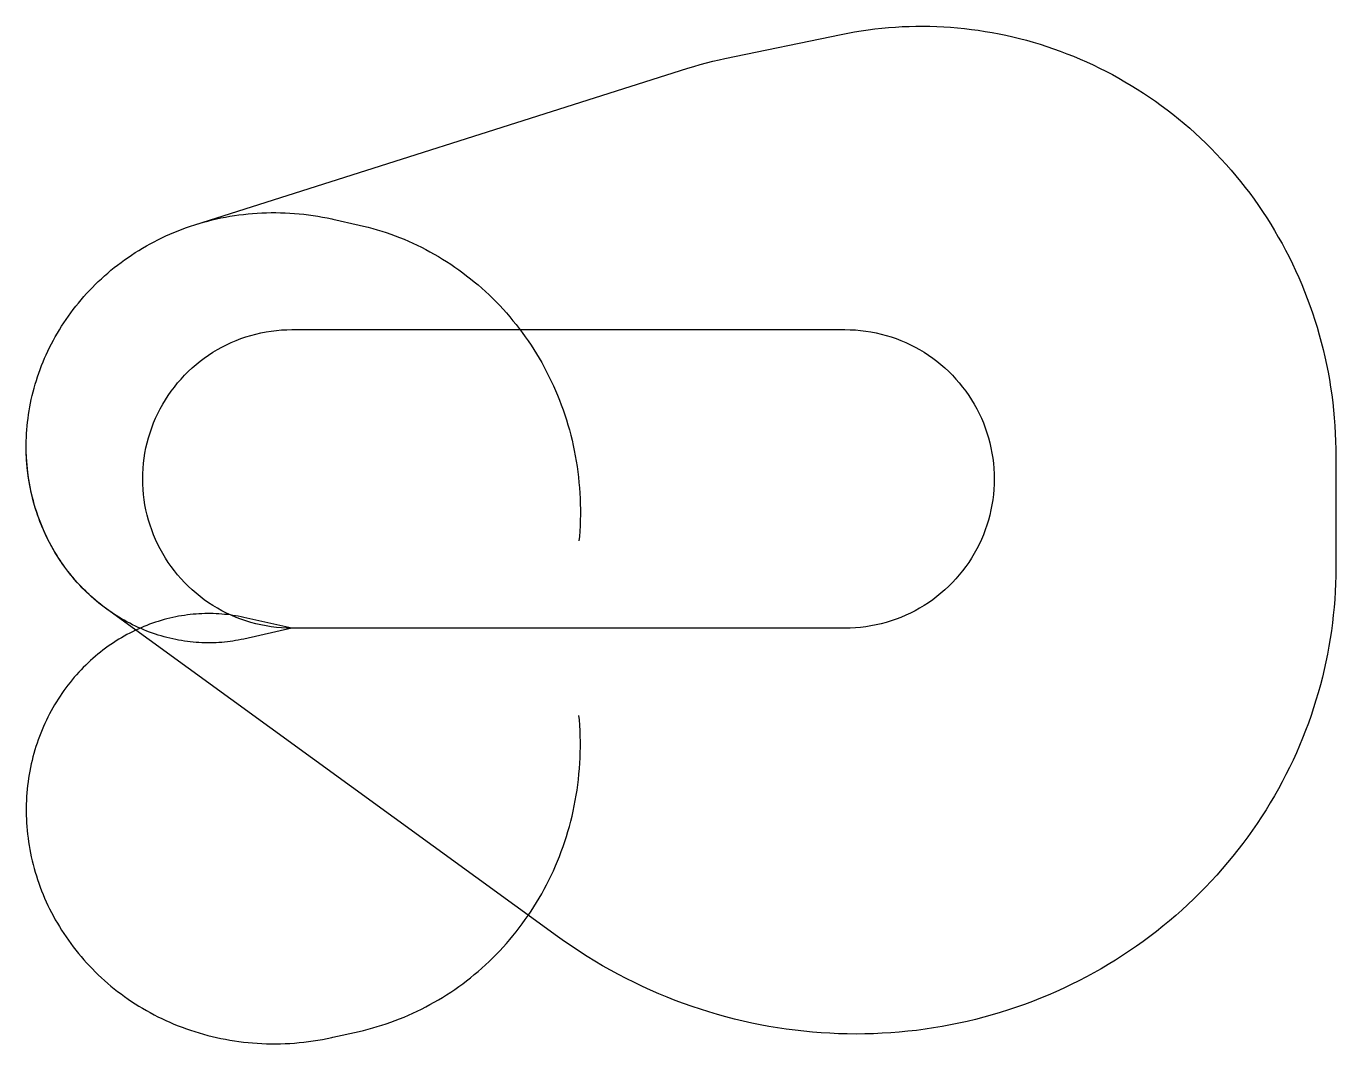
# Model space of a CAD drawing. Header units: metres. Extents: x -8543 to 33553, y -13357 to 19348.
import ezdxf

# ---------------------------------------------------------------- set-up
doc = ezdxf.new("R2010")
doc.units = ezdxf.units.M

msp = doc.modelspace()

# ---------------------------------------------------------------- linework, layer by layer
at = {"layer": 'NorminalTrack', "color": 1}
msp.add_lwpolyline([(0, 0), (0, 0), (-167, 3), (-335, 12), (-502, 26), (-668, 47), (-833, 73), (-998, 105), (-1161, 143), (-1323, 186), (-1483, 235), (-1641, 289), (-1797, 349), (-1952, 415), (-2103, 486), (-2253, 562), (-2399, 643), (-2543, 729), (-2683, 820), (-2820, 916), (-2954, 1017), (-3084, 1123), (-3211, 1232), (-3333, 1347), (-3452, 1465), (-3566, 1588), (-3676, 1714), (-3781, 1844), (-3882, 1978), (-3978, 2115), (-4069, 2256), (-4155, 2399), (-4237, 2546), (-4313, 2695), (-4383, 2847), (-4449, 3001), (-4509, 3157), (-4563, 3315), (-4612, 3476), (-4656, 3637), (-4693, 3801), (-4725, 3965), (-4751, 4130), (-4772, 4297), (-4786, 4463), (-4795, 4631), (-4798, 4798), (-4795, 4966), (-4786, 5133), (-4772, 5300), (-4751, 5466), (-4725, 5631), (-4693, 5796), (-4656, 5959), (-4612, 6121), (-4563, 6281), (-4509, 6439), (-4449, 6596), (-4383, 6750), (-4313, 6902), (-4237, 7051), (-4155, 7197), (-4069, 7341), (-3978, 7481), (-3882, 7618), (-3781, 7752), (-3676, 7882), (-3566, 8009), (-3452, 8131), (-3333, 8250), (-3211, 8364), (-3084, 8474), (-2954, 8579), (-2820, 8680), (-2683, 8776), (-2543, 8867), (-2399, 8954), (-2253, 9035), (-2103, 9111), (-1952, 9182), (-1797, 9247), (-1641, 9307), (-1483, 9362), (-1323, 9410), (-1161, 9454), (-998, 9492), (-833, 9523), (-668, 9550), (-502, 9570), (-335, 9585), (-167, 9593), (0, 9596), (0, 9596), (17776, 9596), (17776, 9596), (17943, 9593), (18110, 9585), (18277, 9570), (18443, 9550), (18609, 9523), (18773, 9492), (18936, 9454), (19098, 9410), (19258, 9362), (19417, 9307), (19573, 9247), (19727, 9182), (19879, 9111), (20028, 9035), (20175, 8954), (20318, 8867), (20459, 8776), (20596, 8680), (20730, 8579), (20860, 8474), (20986, 8364), (21109, 8250), (21227, 8131), (21341, 8009), (21451, 7882), (21557, 7752), (21657, 7618), (21754, 7481), (21845, 7341), (21931, 7197), (22012, 7051), (22088, 6902), (22159, 6750), (22224, 6596), (22285, 6439), (22339, 6281), (22388, 6121), (22431, 5959), (22469, 5796), (22501, 5631), (22527, 5466), (22548, 5300), (22562, 5133), (22571, 4966), (22574, 4798), (22571, 4631), (22562, 4463), (22548, 4297), (22527, 4130), (22501, 3965), (22469, 3801), (22431, 3637), (22388, 3476), (22339, 3315), (22285, 3157), (22224, 3001), (22159, 2847), (22088, 2695), (22012, 2546), (21931, 2399), (21845, 2256), (21754, 2115), (21657, 1978), (21557, 1844), (21451, 1714), (21341, 1588), (21227, 1465), (21109, 1347), (20986, 1232), (20860, 1123), (20730, 1017), (20596, 916), (20459, 820), (20318, 729), (20175, 643), (20028, 562), (19879, 486), (19727, 415), (19573, 349), (19417, 289), (19258, 235), (19098, 186), (18936, 143), (18773, 105), (18609, 73), (18443, 47), (18277, 26), (18110, 12), (17943, 3), (17776, 0), (0, 0)], dxfattribs=at)
at = {"layer": 'WindSpiral', "color": 5}
for points in [[(0, 0), (-1552, -347), (-1638, -366), (-1725, -383), (-1812, -398), (-1900, -412), (-1988, -425), (-2077, -436), (-2167, -446), (-2257, -454), (-2347, -460), (-2438, -465), (-2529, -468), (-2621, -470), (-2713, -470), (-2805, -469), (-2898, -466), (-2990, -461), (-3083, -455), (-3177, -447), (-3270, -437), (-3363, -426), (-3457, -413), (-3551, -398), (-3644, -382), (-3738, -364), (-3832, -344), (-3925, -323), (-4019, -300), (-4112, -275), (-4206, -248), (-4299, -220), (-4392, -190), (-4484, -158), (-4577, -125), (-4669, -90), (-4761, -53), (-4852, -14), (-4943, 26), (-5034, 68), (-5124, 112), (-5214, 158), (-5303, 205), (-5391, 254), (-5479, 304), (-5567, 356), (-5653, 410), (-5739, 466), (-5825, 523), (-5909, 582), (-5993, 643), (-6076, 705), (-6158, 769), (-6239, 835), (-6320, 902), (-6399, 971), (-6477, 1041), (-6555, 1113), (-6631, 1186), (-6707, 1261), (-6781, 1338), (-6854, 1416), (-6926, 1495), (-6996, 1576), (-7066, 1659), (-7134, 1743), (-7201, 1828), (-7267, 1915), (-7331, 2003), (-7394, 2093), (-7456, 2184), (-7516, 2276), (-7574, 2369), (-7632, 2464), (-7687, 2560), (-7742, 2658), (-7794, 2756), (-7845, 2856), (-7895, 2957), (-7942, 3059), (-7989, 3162), (-8033, 3266), (-8076, 3371), (-8117, 3478), (-8156, 3585), (-8194, 3693), (-8229, 3802), (-8263, 3913), (-8295, 4024), (-8325, 4135), (-8354, 4248), (-8380, 4361), (-8405, 4476), (-8427, 4591), (-8448, 4706), (-8466, 4822), (-8483, 4939), (-8498, 5057), (-8510, 5175), (-8521, 5293), (-8530, 5413), (-8536, 5532), (-8540, 5652), (-8543, 5772), (-8543, 5893), (-8541, 6014), (-8537, 6135), (-8531, 6256), (-8523, 6378), (-8512, 6500), (-8500, 6622), (-8485, 6744), (-8468, 6866), (-8449, 6988), (-8428, 7110), (-8404, 7232), (-8379, 7353), (-8351, 7475), (-8321, 7597), (-8288, 7718), (-8254, 7839), (-8217, 7959), (-8179, 8080), (-8138, 8199), (-8094, 8319), (-8049, 8438), (-8001, 8556), (-7952, 8674), (-7900, 8791), (-7845, 8908), (-7789, 9024), (-7731, 9139), (-7670, 9254), (-7607, 9368), (-7542, 9480), (-7475, 9592), (-7406, 9704), (-7335, 9814), (-7262, 9923), (-7186, 10031), (-7109, 10138), (-7029, 10244), (-6948, 10349), (-6864, 10452), (-6779, 10555), (-6691, 10656), (-6602, 10755), (-6510, 10854), (-6417, 10951), (-6322, 11046), (-6225, 11141), (-6126, 11233), (-6025, 11325), (-5922, 11414), (-5818, 11502), (-5711, 11588), (-5603, 11673), (-5494, 11756), (-5382, 11837), (-5269, 11917), (-5155, 11994), (-5038, 12070), (-4920, 12144), (-4801, 12216), (-4680, 12286), (-4558, 12355), (-4434, 12421), (-4309, 12485), (-4182, 12547), (-4054, 12607), (-3925, 12665), (-3794, 12721), (-3662, 12774), (-3529, 12825), (-3395, 12875), (-3259, 12921), (-3123, 12966), (-3123, 12966), (12723, 17995), (12922, 18056), (13123, 18114), (13325, 18169), (13529, 18220), (13733, 18268), (13910, 18306), (17654, 19085), (17869, 19127), (18084, 19166), (18301, 19202), (18518, 19233), (18736, 19261), (18955, 19285), (19174, 19305), (19395, 19321), (19615, 19334), (19837, 19343), (20058, 19347), (20280, 19348), (20503, 19345), (20725, 19339), (20948, 19328), (21171, 19313), (21394, 19295), (21617, 19272), (21840, 19246), (22062, 19216), (22285, 19181), (22507, 19143), (22728, 19101), (22950, 19055), (23170, 19005), (23390, 18951), (23610, 18894), (23828, 18832), (24046, 18766), (24263, 18697), (24479, 18624), (24694, 18546), (24908, 18465), (25121, 18380), (25333, 18292), (25543, 18199), (25752, 18103), (25959, 18003), (26165, 17899), (26370, 17791), (26573, 17680), (26774, 17565), (26973, 17446), (27171, 17324), (27366, 17198), (27560, 17069), (27752, 16936), (27941, 16800), (28129, 16660), (28314, 16516), (28497, 16369), (28677, 16219), (28856, 16066), (29031, 15909), (29204, 15749), (29375, 15586), (29543, 15419), (29708, 15249), (29871, 15077), (30030, 14901), (30187, 14722), (30341, 14541), (30492, 14356), (30639, 14169), (30784, 13978), (30925, 13785), (31064, 13590), (31199, 13391), (31331, 13190), (31459, 12987), (31584, 12781), (31705, 12572), (31824, 12362), (31938, 12149), (32049, 11933), (32156, 11716), (32260, 11496), (32360, 11275), (32456, 11051), (32548, 10825), (32636, 10598), (32721, 10368), (32802, 10137), (32879, 9905), (32951, 9670), (33020, 9434), (33085, 9197), (33145, 8958), (33202, 8718), (33254, 8477), (33303, 8234), (33347, 7991), (33386, 7746), (33422, 7500), (33453, 7254), (33481, 7006), (33503, 6758), (33522, 6509), (33536, 6260), (33546, 6010), (33551, 5759), (33553, 5571), (33553, 1930), (33550, 1679), (33544, 1428), (33533, 1177), (33517, 925), (33498, 674), (33473, 422), (33445, 171), (33412, -80), (33374, -331), (33332, -582), (33286, -832), (33235, -1081), (33180, -1330), (33120, -1578), (33057, -1825), (32988, -2072), (32915, -2317), (32838, -2562), (32757, -2806), (32671, -3048), (32581, -3289), (32486, -3529), (32388, -3767), (32285, -4004), (32177, -4240), (32066, -4473), (31950, -4706), (31830, -4936), (31706, -5164), (31578, -5391), (31446, -5615), (31309, -5838), (31169, -6058), (31025, -6276), (30876, -6492), (30724, -6706), (30568, -6917), (30408, -7125), (30244, -7331), (30076, -7535), (29905, -7735), (29730, -7933), (29551, -8128), (29369, -8320), (29183, -8509), (28994, -8695), (28801, -8878), (28605, -9058), (28406, -9234), (28203, -9407), (27997, -9577), (27788, -9744), (27575, -9907), (27360, -10066), (27141, -10222), (26920, -10374), (26696, -10522), (26469, -10667), (26239, -10808), (26006, -10945), (25771, -11078), (25534, -11207), (25293, -11332), (25051, -11453), (24806, -11570), (24558, -11683), (24309, -11791), (24057, -11895), (23803, -11995), (23548, -12091), (23290, -12182), (23030, -12269), (22769, -12351), (22506, -12429), (22241, -12503), (21975, -12572), (21707, -12636), (21438, -12695), (21168, -12750), (20896, -12801), (20623, -12846), (20350, -12887), (20075, -12924), (19799, -12955), (19522, -12982), (19245, -13003), (18967, -13020), (18689, -13033), (18410, -13040), (18130, -13042), (17850, -13040), (17570, -13033), (17290, -13020), (17010, -13003), (16730, -12981), (16450, -12954), (16170, -12922), (15890, -12885), (15611, -12844), (15332, -12797), (15054, -12746), (14777, -12689), (14500, -12628), (14224, -12561), (13949, -12490), (13674, -12414), (13401, -12333), (13129, -12248), (12859, -12157), (12589, -12062), (12321, -11961), (12055, -11856), (11790, -11747), (11526, -11632), (11265, -11513), (11005, -11389), (10747, -11261), (10491, -11127), (10238, -10990), (9986, -10847), (9737, -10700), (9490, -10549), (9245, -10393), (9003, -10233), (8764, -10068), (8531, -9903), (-5959, 618), (-6042, 679), (-6125, 743), (-6206, 808), (-6287, 874), (-6367, 942), (-6445, 1012), (-6523, 1083), (-6600, 1156), (-6676, 1230), (-6750, 1306), (-6824, 1384), (-6896, 1463), (-6968, 1543), (-7038, 1625), (-7106, 1708), (-7174, 1793), (-7240, 1879), (-7305, 1967), (-7368, 2056), (-7430, 2146), (-7491, 2238), (-7550, 2331), (-7608, 2425), (-7665, 2521), (-7719, 2618), (-7773, 2716), (-7824, 2815), (-7875, 2915), (-7923, 3017), (-7970, 3119), (-8015, 3223), (-8058, 3328), (-8100, 3434), (-8140, 3541), (-8178, 3649), (-8215, 3757), (-8250, 3867), (-8282, 3978), (-8313, 4089), (-8342, 4202), (-8370, 4315), (-8395, 4429), (-8418, 4543), (-8440, 4659), (-8459, 4775), (-8477, 4891), (-8492, 5009), (-8505, 5126), (-8517, 5245), (-8526, 5364), (-8534, 5483), (-8539, 5603), (-8542, 5723), (-8543, 5843), (-8543, 5846)], [(0, 0), (-1552, -347), (-1638, -366), (-1725, -383), (-1812, -398), (-1900, -412), (-1988, -425), (-2077, -436), (-2167, -446), (-2257, -454), (-2347, -460), (-2438, -465), (-2529, -468), (-2621, -470), (-2713, -470), (-2805, -469), (-2898, -466), (-2990, -461), (-3083, -455), (-3177, -447), (-3270, -437), (-3363, -426), (-3457, -413), (-3551, -398), (-3644, -382), (-3738, -364), (-3832, -344), (-3925, -323), (-4019, -300), (-4112, -275), (-4206, -248), (-4299, -220), (-4392, -190), (-4484, -158), (-4577, -125), (-4669, -90), (-4761, -53), (-4852, -14), (-4943, 26), (-5034, 68), (-5124, 112), (-5214, 158), (-5303, 205), (-5391, 254), (-5479, 304), (-5567, 356), (-5653, 410), (-5739, 466), (-5825, 523), (-5909, 582), (-5993, 643), (-6076, 705), (-6158, 769), (-6239, 835), (-6320, 902), (-6399, 971), (-6477, 1041), (-6555, 1113), (-6631, 1186), (-6707, 1261), (-6781, 1338), (-6854, 1416), (-6926, 1495), (-6996, 1576), (-7066, 1659), (-7134, 1743), (-7201, 1828), (-7267, 1915), (-7331, 2003), (-7394, 2093), (-7456, 2184), (-7516, 2276), (-7574, 2369), (-7632, 2464), (-7687, 2560), (-7742, 2658), (-7794, 2756), (-7845, 2856), (-7895, 2957), (-7942, 3059), (-7989, 3162), (-8033, 3266), (-8076, 3371), (-8117, 3478), (-8156, 3585), (-8194, 3693), (-8229, 3802), (-8263, 3913), (-8295, 4024), (-8325, 4135), (-8354, 4248), (-8380, 4361), (-8405, 4476), (-8427, 4591), (-8448, 4706), (-8466, 4822), (-8483, 4939), (-8498, 5057), (-8510, 5175), (-8521, 5293), (-8530, 5413), (-8536, 5532), (-8540, 5652), (-8543, 5772), (-8543, 5893), (-8541, 6014), (-8537, 6135), (-8531, 6256), (-8523, 6378), (-8512, 6500), (-8500, 6622), (-8485, 6744), (-8468, 6866), (-8449, 6988), (-8428, 7110), (-8404, 7232), (-8379, 7353), (-8351, 7475), (-8321, 7597), (-8288, 7718), (-8254, 7839), (-8217, 7959), (-8179, 8080), (-8138, 8199), (-8094, 8319), (-8049, 8438), (-8001, 8556), (-7952, 8674), (-7900, 8791), (-7845, 8908), (-7789, 9024), (-7731, 9139), (-7670, 9254), (-7607, 9368), (-7542, 9480), (-7475, 9592), (-7406, 9704), (-7335, 9814), (-7262, 9923), (-7186, 10031), (-7109, 10138), (-7029, 10244), (-6948, 10349), (-6864, 10452), (-6779, 10555), (-6691, 10656), (-6602, 10755), (-6510, 10854), (-6417, 10951), (-6322, 11046), (-6225, 11141), (-6126, 11233), (-6025, 11325), (-5922, 11414), (-5818, 11502), (-5711, 11588), (-5603, 11673), (-5494, 11756), (-5382, 11837), (-5269, 11917), (-5155, 11994), (-5038, 12070), (-4920, 12144), (-4801, 12216), (-4680, 12286), (-4558, 12355), (-4434, 12421), (-4309, 12485), (-4182, 12547), (-4054, 12607), (-3925, 12665), (-3794, 12721), (-3662, 12774), (-3529, 12825), (-3395, 12875), (-3259, 12921), (-3123, 12966), (-2985, 13008), (-2847, 13048), (-2707, 13086), (-2567, 13121), (-2425, 13154), (-2283, 13185), (-2140, 13213), (-1996, 13239), (-1851, 13262), (-1706, 13283), (-1560, 13301), (-1413, 13316), (-1266, 13330), (-1119, 13340), (-970, 13348), (-822, 13354), (-673, 13357), (-523, 13357), (-374, 13355), (-224, 13350), (-74, 13342), (76, 13332), (227, 13319), (377, 13303), (528, 13285), (678, 13264), (829, 13241), (979, 13215), (1129, 13186), (1279, 13154), (1311, 13147), (2158, 12958), (2304, 12924), (2450, 12887), (2595, 12848), (2741, 12806), (2885, 12761), (3030, 12714), (3173, 12664), (3316, 12612), (3459, 12557), (3601, 12499), (3742, 12439), (3882, 12376), (4021, 12311), (4160, 12243), (4298, 12172), (4434, 12099), (4570, 12024), (4705, 11946), (4838, 11865), (4971, 11782), (5102, 11697), (5232, 11609), (5360, 11518), (5487, 11426), (5613, 11330), (5738, 11233), (5861, 11133), (5982, 11031), (6102, 10926), (6220, 10819), (6337, 10710), (6452, 10598), (6565, 10485), (6676, 10369), (6786, 10251), (6894, 10131), (7000, 10009), (7103, 9884), (7205, 9758), (7305, 9630), (7403, 9499), (7499, 9367), (7592, 9233), (7684, 9097), (7773, 8959), (7860, 8819), (7944, 8678), (8027, 8535), (8107, 8390), (8184, 8243), (8259, 8095), (8332, 7945), (8402, 7794), (8470, 7641), (8535, 7487), (8598, 7332), (8658, 7175), (8715, 7016), (8769, 6857), (8821, 6696), (8871, 6534), (8917, 6371), (8961, 6206), (9002, 6041), (9040, 5875), (9075, 5708), (9107, 5539), (9137, 5370), (9163, 5201), (9187, 5030), (9208, 4859), (9225, 4687), (9240, 4514), (9252, 4341), (9261, 4168), (9266, 3994), (9269, 3819), (9269, 3645), (9265, 3470), (9259, 3294), (9249, 3119), (9237, 2943), (9225, 2806)], [(0, 0), (-1552, 347), (-1638, 366), (-1725, 383), (-1812, 398), (-1900, 412), (-1988, 425), (-2077, 436), (-2167, 446), (-2257, 454), (-2347, 460), (-2438, 465), (-2529, 468), (-2621, 470), (-2713, 470), (-2805, 469), (-2898, 466), (-2990, 461), (-3083, 455), (-3177, 447), (-3270, 437), (-3363, 426), (-3457, 413), (-3551, 398), (-3644, 382), (-3738, 364), (-3832, 344), (-3925, 323), (-4019, 300), (-4112, 275), (-4206, 248), (-4299, 220), (-4392, 190), (-4484, 158), (-4577, 125), (-4669, 90), (-4761, 53), (-4852, 14), (-4943, -26), (-5034, -68), (-5124, -112), (-5214, -158), (-5303, -205), (-5391, -254), (-5479, -304), (-5567, -356), (-5653, -410), (-5739, -466), (-5825, -523), (-5909, -582), (-5993, -643), (-6076, -705), (-6158, -769), (-6239, -835), (-6320, -902), (-6399, -971), (-6477, -1041), (-6555, -1113), (-6631, -1186), (-6707, -1261), (-6781, -1338), (-6854, -1416), (-6926, -1495), (-6996, -1576), (-7066, -1659), (-7134, -1743), (-7201, -1828), (-7267, -1915), (-7331, -2003), (-7394, -2093), (-7456, -2184), (-7516, -2276), (-7574, -2369), (-7632, -2464), (-7687, -2560), (-7742, -2658), (-7794, -2756), (-7845, -2856), (-7895, -2957), (-7942, -3059), (-7989, -3162), (-8033, -3266), (-8076, -3371), (-8117, -3478), (-8156, -3585), (-8194, -3693), (-8229, -3802), (-8263, -3913), (-8295, -4024), (-8325, -4135), (-8354, -4248), (-8380, -4361), (-8405, -4476), (-8427, -4591), (-8448, -4706), (-8466, -4822), (-8483, -4939), (-8498, -5057), (-8510, -5175), (-8521, -5293), (-8530, -5413), (-8536, -5532), (-8540, -5652), (-8543, -5772), (-8543, -5893), (-8541, -6014), (-8537, -6135), (-8531, -6256), (-8523, -6378), (-8512, -6500), (-8500, -6622), (-8485, -6744), (-8468, -6866), (-8449, -6988), (-8428, -7110), (-8404, -7232), (-8379, -7353), (-8351, -7475), (-8321, -7597), (-8288, -7718), (-8254, -7839), (-8217, -7959), (-8179, -8080), (-8138, -8199), (-8094, -8319), (-8049, -8438), (-8001, -8556), (-7952, -8674), (-7900, -8791), (-7845, -8908), (-7789, -9024), (-7731, -9139), (-7670, -9254), (-7607, -9368), (-7542, -9480), (-7475, -9592), (-7406, -9704), (-7335, -9814), (-7262, -9923), (-7186, -10031), (-7109, -10138), (-7029, -10244), (-6948, -10349), (-6864, -10452), (-6779, -10555), (-6691, -10656), (-6602, -10755), (-6510, -10854), (-6417, -10951), (-6322, -11046), (-6225, -11141), (-6126, -11233), (-6025, -11325), (-5922, -11414), (-5818, -11502), (-5711, -11588), (-5603, -11673), (-5494, -11756), (-5382, -11837), (-5269, -11917), (-5155, -11994), (-5038, -12070), (-4920, -12144), (-4801, -12216), (-4680, -12286), (-4558, -12355), (-4434, -12421), (-4309, -12485), (-4182, -12547), (-4054, -12607), (-3925, -12665), (-3794, -12721), (-3662, -12774), (-3529, -12825), (-3395, -12875), (-3259, -12921), (-3123, -12966), (-2985, -13008), (-2847, -13048), (-2707, -13086), (-2567, -13121), (-2425, -13154), (-2283, -13185), (-2140, -13213), (-1996, -13239), (-1851, -13262), (-1706, -13283), (-1560, -13301), (-1413, -13316), (-1266, -13330), (-1119, -13340), (-970, -13348), (-822, -13354), (-673, -13357), (-523, -13357), (-374, -13355), (-224, -13350), (-74, -13342), (76, -13332), (227, -13319), (377, -13303), (528, -13285), (678, -13264), (829, -13241), (979, -13215), (1129, -13186), (1279, -13154), (1311, -13147), (2158, -12958), (2304, -12924), (2450, -12887), (2595, -12848), (2741, -12806), (2885, -12761), (3030, -12714), (3173, -12664), (3316, -12612), (3459, -12557), (3601, -12499), (3742, -12439), (3882, -12376), (4021, -12311), (4160, -12243), (4298, -12172), (4434, -12099), (4570, -12024), (4705, -11946), (4838, -11865), (4971, -11782), (5102, -11697), (5232, -11609), (5360, -11518), (5487, -11426), (5613, -11330), (5738, -11233), (5861, -11133), (5982, -11031), (6102, -10926), (6220, -10819), (6337, -10710), (6452, -10598), (6565, -10485), (6676, -10369), (6786, -10251), (6894, -10131), (7000, -10009), (7103, -9884), (7205, -9758), (7305, -9630), (7403, -9499), (7499, -9367), (7592, -9233), (7684, -9097), (7773, -8959), (7860, -8819), (7944, -8678), (8027, -8535), (8107, -8390), (8184, -8243), (8259, -8095), (8332, -7945), (8402, -7794), (8470, -7641), (8535, -7487), (8598, -7332), (8658, -7175), (8715, -7016), (8769, -6857), (8821, -6696), (8871, -6534), (8917, -6371), (8961, -6206), (9002, -6041), (9040, -5875), (9075, -5708), (9107, -5539), (9137, -5370), (9163, -5201), (9187, -5030), (9208, -4859), (9225, -4687), (9240, -4514), (9252, -4341), (9261, -4168), (9266, -3994), (9269, -3819), (9269, -3645), (9265, -3470), (9259, -3294), (9249, -3119), (9237, -2943), (9225, -2806)]]:
    msp.add_lwpolyline(points, dxfattribs=at)

doc.saveas('drawing.dxf')
